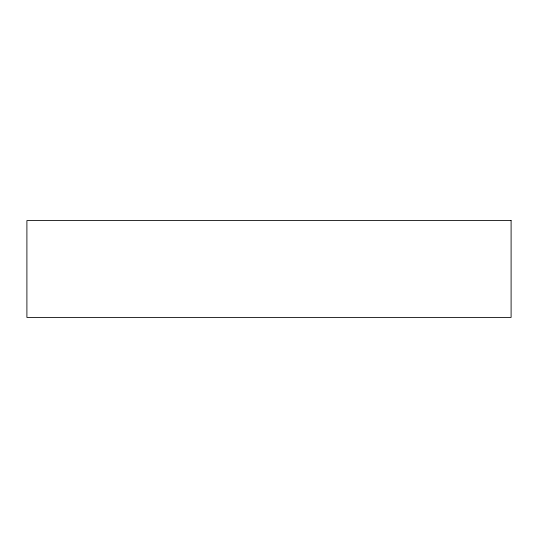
<?xml version="1.0" encoding="UTF-8"?>
<svg xmlns="http://www.w3.org/2000/svg" width="538" height="538" viewBox="0 0 538 538"><rect width="100%" height="100%" fill="white"/><g stroke="black" fill="none" stroke-linecap="round" stroke-linejoin="round"><path stroke-width="0.81" d="M511.1 220.58L26.9 220.58L26.9 317.42L511.1 317.42L511.1 220.58"/></g></svg>
